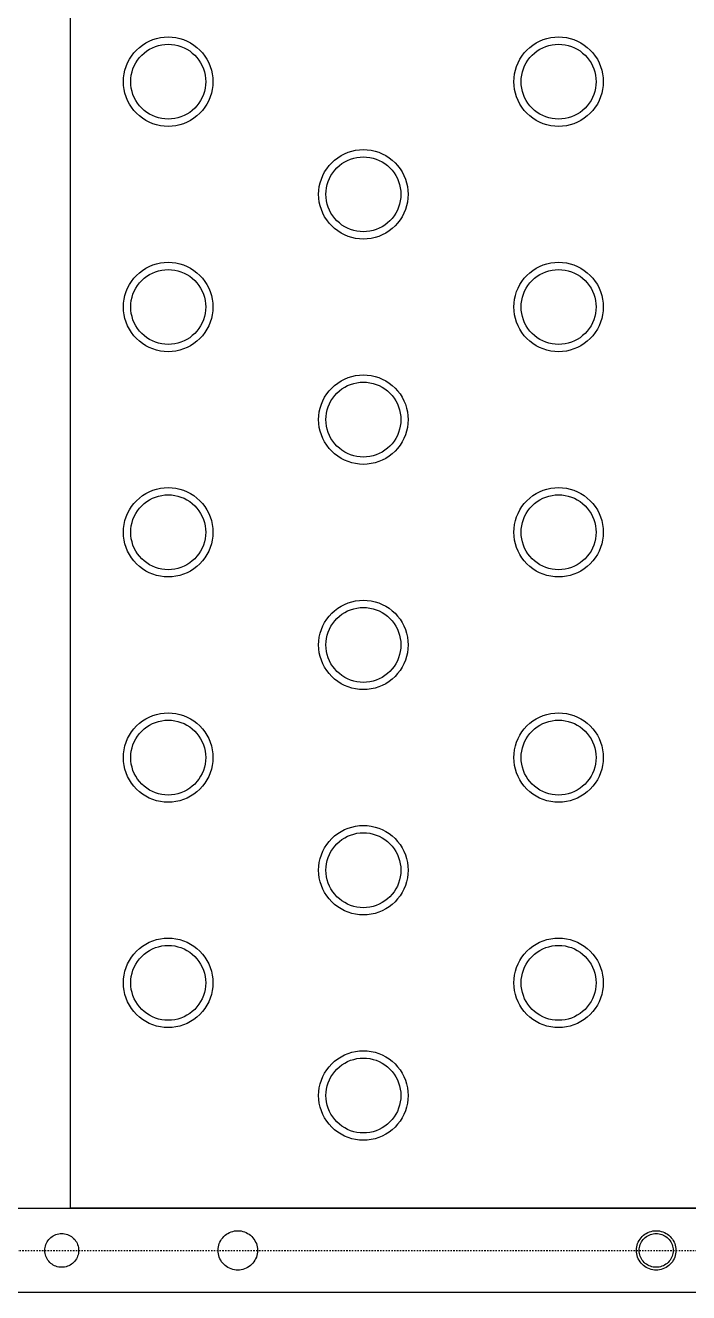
# Model space of a CAD drawing. Header units: millimetres. Extents: x 0 to 689, y -1000001 to 2212.
# Drawn here: x 239 to 356.8, y 320 to 545 of the extents above; entities that cross this region are included whole.
import ezdxf

# ---------------------------------------------------------------- set-up
doc = ezdxf.new("R2010")
doc.units = ezdxf.units.MM
doc.linetypes.add('DASHED', pattern=[0.5, 0.25, -0.25])
doc.layers.add('DRAWING', color=7, linetype='Continuous')

msp = doc.modelspace()

# ---------------------------------------------------------------- linework, layer by layer
at = {"layer": 'DRAWING', "linetype": 'CONTINUOUS', "true_color": 0x222222}
for p, q in [((247.08, 335), (247.08, 2135)), ((454.92, 335), (247.08, 335))]:
    msp.add_line(p, q, dxfattribs=at)
at = {"layer": 'DRAWING', "linetype": 'CONTINUOUS', "true_color": 0x111111}
for p, q in [((120, 335), (582, 335)), ((582, 320), (120, 320))]:
    msp.add_line(p, q, dxfattribs=at)
at = {"layer": 'DRAWING', "linetype": 'DASHED', "true_color": 0xb000ff}
msp.add_line((128, 327.5), (574, 327.5), dxfattribs=at)
at = {"layer": 'DRAWING', "linetype": 'CONTINUOUS', "true_color": 0xff1a1a}
for points in [[(272.34, 535), (272.31, 534.31), (272.22, 533.62), (272.07, 532.94), (271.86, 532.28), (271.6, 531.64), (271.28, 531.03), (270.9, 530.45), (270.48, 529.9), (270.01, 529.39), (269.5, 528.92), (268.95, 528.5), (268.37, 528.12), (267.76, 527.8), (267.12, 527.54), (266.46, 527.33), (265.78, 527.18), (265.09, 527.09), (264.4, 527.06), (263.71, 527.09), (263.02, 527.18), (262.34, 527.33), (261.68, 527.54), (261.04, 527.8), (260.43, 528.12), (259.85, 528.5), (259.3, 528.92), (258.79, 529.39), (258.32, 529.9), (257.9, 530.45), (257.52, 531.03), (257.2, 531.64), (256.94, 532.28), (256.73, 532.94), (256.58, 533.62), (256.49, 534.31), (256.46, 535), (256.49, 535.69), (256.58, 536.38), (256.73, 537.06), (256.94, 537.72), (257.2, 538.36), (257.52, 538.97), (257.9, 539.55), (258.32, 540.1), (258.79, 540.61), (259.3, 541.08), (259.85, 541.5), (260.43, 541.88), (261.04, 542.2), (261.68, 542.46), (262.34, 542.67), (263.02, 542.82), (263.71, 542.91), (264.4, 542.94), (265.09, 542.91), (265.78, 542.82), (266.46, 542.67), (267.12, 542.46), (267.76, 542.2), (268.37, 541.88), (268.95, 541.5), (269.5, 541.08), (270.01, 540.61), (270.48, 540.1), (270.9, 539.55), (271.28, 538.97), (271.6, 538.36), (271.86, 537.72), (272.07, 537.06), (272.22, 536.38), (272.31, 535.69), (272.34, 535)], [(341.62, 535), (341.59, 534.31), (341.5, 533.62), (341.35, 532.94), (341.14, 532.28), (340.88, 531.64), (340.56, 531.03), (340.18, 530.45), (339.76, 529.9), (339.29, 529.39), (338.78, 528.92), (338.23, 528.5), (337.65, 528.12), (337.04, 527.8), (336.4, 527.54), (335.74, 527.33), (335.06, 527.18), (334.37, 527.09), (333.68, 527.06), (332.99, 527.09), (332.3, 527.18), (331.62, 527.33), (330.96, 527.54), (330.32, 527.8), (329.71, 528.12), (329.13, 528.5), (328.58, 528.92), (328.07, 529.39), (327.6, 529.9), (327.18, 530.45), (326.8, 531.03), (326.48, 531.64), (326.22, 532.28), (326.01, 532.94), (325.86, 533.62), (325.77, 534.31), (325.74, 535), (325.77, 535.69), (325.86, 536.38), (326.01, 537.06), (326.22, 537.72), (326.48, 538.36), (326.8, 538.97), (327.18, 539.55), (327.6, 540.1), (328.07, 540.61), (328.58, 541.08), (329.13, 541.5), (329.71, 541.88), (330.32, 542.2), (330.96, 542.46), (331.62, 542.67), (332.3, 542.82), (332.99, 542.91), (333.68, 542.94), (334.37, 542.91), (335.06, 542.82), (335.74, 542.67), (336.4, 542.46), (337.04, 542.2), (337.65, 541.88), (338.23, 541.5), (338.78, 541.08), (339.29, 540.61), (339.76, 540.1), (340.18, 539.55), (340.56, 538.97), (340.88, 538.36), (341.14, 537.72), (341.35, 537.06), (341.5, 536.38), (341.59, 535.69), (341.62, 535)], [(306.98, 515), (306.95, 514.31), (306.86, 513.62), (306.71, 512.94), (306.5, 512.28), (306.24, 511.64), (305.92, 511.03), (305.54, 510.45), (305.12, 509.9), (304.65, 509.39), (304.14, 508.92), (303.59, 508.5), (303.01, 508.12), (302.4, 507.8), (301.76, 507.54), (301.1, 507.33), (300.42, 507.18), (299.73, 507.09), (299.04, 507.06), (298.35, 507.09), (297.66, 507.18), (296.98, 507.33), (296.32, 507.54), (295.68, 507.8), (295.07, 508.12), (294.49, 508.5), (293.94, 508.92), (293.43, 509.39), (292.96, 509.9), (292.54, 510.45), (292.16, 511.03), (291.84, 511.64), (291.58, 512.28), (291.37, 512.94), (291.22, 513.62), (291.13, 514.31), (291.1, 515), (291.13, 515.69), (291.22, 516.38), (291.37, 517.06), (291.58, 517.72), (291.84, 518.36), (292.16, 518.97), (292.54, 519.55), (292.96, 520.1), (293.43, 520.61), (293.94, 521.08), (294.49, 521.5), (295.07, 521.88), (295.68, 522.2), (296.32, 522.46), (296.98, 522.67), (297.66, 522.82), (298.35, 522.91), (299.04, 522.94), (299.73, 522.91), (300.42, 522.82), (301.1, 522.67), (301.76, 522.46), (302.4, 522.2), (303.01, 521.88), (303.59, 521.5), (304.14, 521.08), (304.65, 520.61), (305.12, 520.1), (305.54, 519.55), (305.92, 518.97), (306.24, 518.36), (306.5, 517.72), (306.71, 517.06), (306.86, 516.38), (306.95, 515.69), (306.98, 515)], [(272.34, 495), (272.31, 494.31), (272.22, 493.62), (272.07, 492.94), (271.86, 492.28), (271.6, 491.64), (271.28, 491.03), (270.9, 490.45), (270.48, 489.9), (270.01, 489.39), (269.5, 488.92), (268.95, 488.5), (268.37, 488.12), (267.76, 487.8), (267.12, 487.54), (266.46, 487.33), (265.78, 487.18), (265.09, 487.09), (264.4, 487.06), (263.71, 487.09), (263.02, 487.18), (262.34, 487.33), (261.68, 487.54), (261.04, 487.8), (260.43, 488.12), (259.85, 488.5), (259.3, 488.92), (258.79, 489.39), (258.32, 489.9), (257.9, 490.45), (257.52, 491.03), (257.2, 491.64), (256.94, 492.28), (256.73, 492.94), (256.58, 493.62), (256.49, 494.31), (256.46, 495), (256.49, 495.69), (256.58, 496.38), (256.73, 497.06), (256.94, 497.72), (257.2, 498.36), (257.52, 498.97), (257.9, 499.55), (258.32, 500.1), (258.79, 500.61), (259.3, 501.08), (259.85, 501.5), (260.43, 501.88), (261.04, 502.2), (261.68, 502.46), (262.34, 502.67), (263.02, 502.82), (263.71, 502.91), (264.4, 502.94), (265.09, 502.91), (265.78, 502.82), (266.46, 502.67), (267.12, 502.46), (267.76, 502.2), (268.37, 501.88), (268.95, 501.5), (269.5, 501.08), (270.01, 500.61), (270.48, 500.1), (270.9, 499.55), (271.28, 498.97), (271.6, 498.36), (271.86, 497.72), (272.07, 497.06), (272.22, 496.38), (272.31, 495.69), (272.34, 495)], [(341.62, 495), (341.59, 494.31), (341.5, 493.62), (341.35, 492.94), (341.14, 492.28), (340.88, 491.64), (340.56, 491.03), (340.18, 490.45), (339.76, 489.9), (339.29, 489.39), (338.78, 488.92), (338.23, 488.5), (337.65, 488.12), (337.04, 487.8), (336.4, 487.54), (335.74, 487.33), (335.06, 487.18), (334.37, 487.09), (333.68, 487.06), (332.99, 487.09), (332.3, 487.18), (331.62, 487.33), (330.96, 487.54), (330.32, 487.8), (329.71, 488.12), (329.13, 488.5), (328.58, 488.92), (328.07, 489.39), (327.6, 489.9), (327.18, 490.45), (326.8, 491.03), (326.48, 491.64), (326.22, 492.28), (326.01, 492.94), (325.86, 493.62), (325.77, 494.31), (325.74, 495), (325.77, 495.69), (325.86, 496.38), (326.01, 497.06), (326.22, 497.72), (326.48, 498.36), (326.8, 498.97), (327.18, 499.55), (327.6, 500.1), (328.07, 500.61), (328.58, 501.08), (329.13, 501.5), (329.71, 501.88), (330.32, 502.2), (330.96, 502.46), (331.62, 502.67), (332.3, 502.82), (332.99, 502.91), (333.68, 502.94), (334.37, 502.91), (335.06, 502.82), (335.74, 502.67), (336.4, 502.46), (337.04, 502.2), (337.65, 501.88), (338.23, 501.5), (338.78, 501.08), (339.29, 500.61), (339.76, 500.1), (340.18, 499.55), (340.56, 498.97), (340.88, 498.36), (341.14, 497.72), (341.35, 497.06), (341.5, 496.38), (341.59, 495.69), (341.62, 495)], [(306.98, 475), (306.95, 474.31), (306.86, 473.62), (306.71, 472.94), (306.5, 472.28), (306.24, 471.64), (305.92, 471.03), (305.54, 470.45), (305.12, 469.9), (304.65, 469.39), (304.14, 468.92), (303.59, 468.5), (303.01, 468.12), (302.4, 467.8), (301.76, 467.54), (301.1, 467.33), (300.42, 467.18), (299.73, 467.09), (299.04, 467.06), (298.35, 467.09), (297.66, 467.18), (296.98, 467.33), (296.32, 467.54), (295.68, 467.8), (295.07, 468.12), (294.49, 468.5), (293.94, 468.92), (293.43, 469.39), (292.96, 469.9), (292.54, 470.45), (292.16, 471.03), (291.84, 471.64), (291.58, 472.28), (291.37, 472.94), (291.22, 473.62), (291.13, 474.31), (291.1, 475), (291.13, 475.69), (291.22, 476.38), (291.37, 477.06), (291.58, 477.72), (291.84, 478.36), (292.16, 478.97), (292.54, 479.55), (292.96, 480.1), (293.43, 480.61), (293.94, 481.08), (294.49, 481.5), (295.07, 481.88), (295.68, 482.2), (296.32, 482.46), (296.98, 482.67), (297.66, 482.82), (298.35, 482.91), (299.04, 482.94), (299.73, 482.91), (300.42, 482.82), (301.1, 482.67), (301.76, 482.46), (302.4, 482.2), (303.01, 481.88), (303.59, 481.5), (304.14, 481.08), (304.65, 480.61), (305.12, 480.1), (305.54, 479.55), (305.92, 478.97), (306.24, 478.36), (306.5, 477.72), (306.71, 477.06), (306.86, 476.38), (306.95, 475.69), (306.98, 475)], [(272.34, 455), (272.31, 454.31), (272.22, 453.62), (272.07, 452.94), (271.86, 452.28), (271.6, 451.64), (271.28, 451.03), (270.9, 450.45), (270.48, 449.9), (270.01, 449.39), (269.5, 448.92), (268.95, 448.5), (268.37, 448.12), (267.76, 447.8), (267.12, 447.54), (266.46, 447.33), (265.78, 447.18), (265.09, 447.09), (264.4, 447.06), (263.71, 447.09), (263.02, 447.18), (262.34, 447.33), (261.68, 447.54), (261.04, 447.8), (260.43, 448.12), (259.85, 448.5), (259.3, 448.92), (258.79, 449.39), (258.32, 449.9), (257.9, 450.45), (257.52, 451.03), (257.2, 451.64), (256.94, 452.28), (256.73, 452.94), (256.58, 453.62), (256.49, 454.31), (256.46, 455), (256.49, 455.69), (256.58, 456.38), (256.73, 457.06), (256.94, 457.72), (257.2, 458.36), (257.52, 458.97), (257.9, 459.55), (258.32, 460.1), (258.79, 460.61), (259.3, 461.08), (259.85, 461.5), (260.43, 461.88), (261.04, 462.2), (261.68, 462.46), (262.34, 462.67), (263.02, 462.82), (263.71, 462.91), (264.4, 462.94), (265.09, 462.91), (265.78, 462.82), (266.46, 462.67), (267.12, 462.46), (267.76, 462.2), (268.37, 461.88), (268.95, 461.5), (269.5, 461.08), (270.01, 460.61), (270.48, 460.1), (270.9, 459.55), (271.28, 458.97), (271.6, 458.36), (271.86, 457.72), (272.07, 457.06), (272.22, 456.38), (272.31, 455.69), (272.34, 455)], [(341.62, 455), (341.59, 454.31), (341.5, 453.62), (341.35, 452.94), (341.14, 452.28), (340.88, 451.64), (340.56, 451.03), (340.18, 450.45), (339.76, 449.9), (339.29, 449.39), (338.78, 448.92), (338.23, 448.5), (337.65, 448.12), (337.04, 447.8), (336.4, 447.54), (335.74, 447.33), (335.06, 447.18), (334.37, 447.09), (333.68, 447.06), (332.99, 447.09), (332.3, 447.18), (331.62, 447.33), (330.96, 447.54), (330.32, 447.8), (329.71, 448.12), (329.13, 448.5), (328.58, 448.92), (328.07, 449.39), (327.6, 449.9), (327.18, 450.45), (326.8, 451.03), (326.48, 451.64), (326.22, 452.28), (326.01, 452.94), (325.86, 453.62), (325.77, 454.31), (325.74, 455), (325.77, 455.69), (325.86, 456.38), (326.01, 457.06), (326.22, 457.72), (326.48, 458.36), (326.8, 458.97), (327.18, 459.55), (327.6, 460.1), (328.07, 460.61), (328.58, 461.08), (329.13, 461.5), (329.71, 461.88), (330.32, 462.2), (330.96, 462.46), (331.62, 462.67), (332.3, 462.82), (332.99, 462.91), (333.68, 462.94), (334.37, 462.91), (335.06, 462.82), (335.74, 462.67), (336.4, 462.46), (337.04, 462.2), (337.65, 461.88), (338.23, 461.5), (338.78, 461.08), (339.29, 460.61), (339.76, 460.1), (340.18, 459.55), (340.56, 458.97), (340.88, 458.36), (341.14, 457.72), (341.35, 457.06), (341.5, 456.38), (341.59, 455.69), (341.62, 455)], [(306.98, 435), (306.95, 434.31), (306.86, 433.62), (306.71, 432.94), (306.5, 432.28), (306.24, 431.64), (305.92, 431.03), (305.54, 430.45), (305.12, 429.9), (304.65, 429.39), (304.14, 428.92), (303.59, 428.5), (303.01, 428.12), (302.4, 427.8), (301.76, 427.54), (301.1, 427.33), (300.42, 427.18), (299.73, 427.09), (299.04, 427.06), (298.35, 427.09), (297.66, 427.18), (296.98, 427.33), (296.32, 427.54), (295.68, 427.8), (295.07, 428.12), (294.49, 428.5), (293.94, 428.92), (293.43, 429.39), (292.96, 429.9), (292.54, 430.45), (292.16, 431.03), (291.84, 431.64), (291.58, 432.28), (291.37, 432.94), (291.22, 433.62), (291.13, 434.31), (291.1, 435), (291.13, 435.69), (291.22, 436.38), (291.37, 437.06), (291.58, 437.72), (291.84, 438.36), (292.16, 438.97), (292.54, 439.55), (292.96, 440.1), (293.43, 440.61), (293.94, 441.08), (294.49, 441.5), (295.07, 441.88), (295.68, 442.2), (296.32, 442.46), (296.98, 442.67), (297.66, 442.82), (298.35, 442.91), (299.04, 442.94), (299.73, 442.91), (300.42, 442.82), (301.1, 442.67), (301.76, 442.46), (302.4, 442.2), (303.01, 441.88), (303.59, 441.5), (304.14, 441.08), (304.65, 440.61), (305.12, 440.1), (305.54, 439.55), (305.92, 438.97), (306.24, 438.36), (306.5, 437.72), (306.71, 437.06), (306.86, 436.38), (306.95, 435.69), (306.98, 435)], [(272.34, 415), (272.31, 414.31), (272.22, 413.62), (272.07, 412.94), (271.86, 412.28), (271.6, 411.64), (271.28, 411.03), (270.9, 410.45), (270.48, 409.9), (270.01, 409.39), (269.5, 408.92), (268.95, 408.5), (268.37, 408.12), (267.76, 407.8), (267.12, 407.54), (266.46, 407.33), (265.78, 407.18), (265.09, 407.09), (264.4, 407.06), (263.71, 407.09), (263.02, 407.18), (262.34, 407.33), (261.68, 407.54), (261.04, 407.8), (260.43, 408.12), (259.85, 408.5), (259.3, 408.92), (258.79, 409.39), (258.32, 409.9), (257.9, 410.45), (257.52, 411.03), (257.2, 411.64), (256.94, 412.28), (256.73, 412.94), (256.58, 413.62), (256.49, 414.31), (256.46, 415), (256.49, 415.69), (256.58, 416.38), (256.73, 417.06), (256.94, 417.72), (257.2, 418.36), (257.52, 418.97), (257.9, 419.55), (258.32, 420.1), (258.79, 420.61), (259.3, 421.08), (259.85, 421.5), (260.43, 421.88), (261.04, 422.2), (261.68, 422.46), (262.34, 422.67), (263.02, 422.82), (263.71, 422.91), (264.4, 422.94), (265.09, 422.91), (265.78, 422.82), (266.46, 422.67), (267.12, 422.46), (267.76, 422.2), (268.37, 421.88), (268.95, 421.5), (269.5, 421.08), (270.01, 420.61), (270.48, 420.1), (270.9, 419.55), (271.28, 418.97), (271.6, 418.36), (271.86, 417.72), (272.07, 417.06), (272.22, 416.38), (272.31, 415.69), (272.34, 415)], [(341.62, 415), (341.59, 414.31), (341.5, 413.62), (341.35, 412.94), (341.14, 412.28), (340.88, 411.64), (340.56, 411.03), (340.18, 410.45), (339.76, 409.9), (339.29, 409.39), (338.78, 408.92), (338.23, 408.5), (337.65, 408.12), (337.04, 407.8), (336.4, 407.54), (335.74, 407.33), (335.06, 407.18), (334.37, 407.09), (333.68, 407.06), (332.99, 407.09), (332.3, 407.18), (331.62, 407.33), (330.96, 407.54), (330.32, 407.8), (329.71, 408.12), (329.13, 408.5), (328.58, 408.92), (328.07, 409.39), (327.6, 409.9), (327.18, 410.45), (326.8, 411.03), (326.48, 411.64), (326.22, 412.28), (326.01, 412.94), (325.86, 413.62), (325.77, 414.31), (325.74, 415), (325.77, 415.69), (325.86, 416.38), (326.01, 417.06), (326.22, 417.72), (326.48, 418.36), (326.8, 418.97), (327.18, 419.55), (327.6, 420.1), (328.07, 420.61), (328.58, 421.08), (329.13, 421.5), (329.71, 421.88), (330.32, 422.2), (330.96, 422.46), (331.62, 422.67), (332.3, 422.82), (332.99, 422.91), (333.68, 422.94), (334.37, 422.91), (335.06, 422.82), (335.74, 422.67), (336.4, 422.46), (337.04, 422.2), (337.65, 421.88), (338.23, 421.5), (338.78, 421.08), (339.29, 420.61), (339.76, 420.1), (340.18, 419.55), (340.56, 418.97), (340.88, 418.36), (341.14, 417.72), (341.35, 417.06), (341.5, 416.38), (341.59, 415.69), (341.62, 415)], [(306.98, 395), (306.95, 394.31), (306.86, 393.62), (306.71, 392.94), (306.5, 392.28), (306.24, 391.64), (305.92, 391.03), (305.54, 390.45), (305.12, 389.9), (304.65, 389.39), (304.14, 388.92), (303.59, 388.5), (303.01, 388.12), (302.4, 387.8), (301.76, 387.54), (301.1, 387.33), (300.42, 387.18), (299.73, 387.09), (299.04, 387.06), (298.35, 387.09), (297.66, 387.18), (296.98, 387.33), (296.32, 387.54), (295.68, 387.8), (295.07, 388.12), (294.49, 388.5), (293.94, 388.92), (293.43, 389.39), (292.96, 389.9), (292.54, 390.45), (292.16, 391.03), (291.84, 391.64), (291.58, 392.28), (291.37, 392.94), (291.22, 393.62), (291.13, 394.31), (291.1, 395), (291.13, 395.69), (291.22, 396.38), (291.37, 397.06), (291.58, 397.72), (291.84, 398.36), (292.16, 398.97), (292.54, 399.55), (292.96, 400.1), (293.43, 400.61), (293.94, 401.08), (294.49, 401.5), (295.07, 401.88), (295.68, 402.2), (296.32, 402.46), (296.98, 402.67), (297.66, 402.82), (298.35, 402.91), (299.04, 402.94), (299.73, 402.91), (300.42, 402.82), (301.1, 402.67), (301.76, 402.46), (302.4, 402.2), (303.01, 401.88), (303.59, 401.5), (304.14, 401.08), (304.65, 400.61), (305.12, 400.1), (305.54, 399.55), (305.92, 398.97), (306.24, 398.36), (306.5, 397.72), (306.71, 397.06), (306.86, 396.38), (306.95, 395.69), (306.98, 395)], [(272.34, 375), (272.31, 374.31), (272.22, 373.62), (272.07, 372.94), (271.86, 372.28), (271.6, 371.64), (271.28, 371.03), (270.9, 370.45), (270.48, 369.9), (270.01, 369.39), (269.5, 368.92), (268.95, 368.5), (268.37, 368.12), (267.76, 367.8), (267.12, 367.54), (266.46, 367.33), (265.78, 367.18), (265.09, 367.09), (264.4, 367.06), (263.71, 367.09), (263.02, 367.18), (262.34, 367.33), (261.68, 367.54), (261.04, 367.8), (260.43, 368.12), (259.85, 368.5), (259.3, 368.92), (258.79, 369.39), (258.32, 369.9), (257.9, 370.45), (257.52, 371.03), (257.2, 371.64), (256.94, 372.28), (256.73, 372.94), (256.58, 373.62), (256.49, 374.31), (256.46, 375), (256.49, 375.69), (256.58, 376.38), (256.73, 377.06), (256.94, 377.72), (257.2, 378.36), (257.52, 378.97), (257.9, 379.55), (258.32, 380.1), (258.79, 380.61), (259.3, 381.08), (259.85, 381.5), (260.43, 381.88), (261.04, 382.2), (261.68, 382.46), (262.34, 382.67), (263.02, 382.82), (263.71, 382.91), (264.4, 382.94), (265.09, 382.91), (265.78, 382.82), (266.46, 382.67), (267.12, 382.46), (267.76, 382.2), (268.37, 381.88), (268.95, 381.5), (269.5, 381.08), (270.01, 380.61), (270.48, 380.1), (270.9, 379.55), (271.28, 378.97), (271.6, 378.36), (271.86, 377.72), (272.07, 377.06), (272.22, 376.38), (272.31, 375.69), (272.34, 375)], [(341.62, 375), (341.59, 374.31), (341.5, 373.62), (341.35, 372.94), (341.14, 372.28), (340.88, 371.64), (340.56, 371.03), (340.18, 370.45), (339.76, 369.9), (339.29, 369.39), (338.78, 368.92), (338.23, 368.5), (337.65, 368.12), (337.04, 367.8), (336.4, 367.54), (335.74, 367.33), (335.06, 367.18), (334.37, 367.09), (333.68, 367.06), (332.99, 367.09), (332.3, 367.18), (331.62, 367.33), (330.96, 367.54), (330.32, 367.8), (329.71, 368.12), (329.13, 368.5), (328.58, 368.92), (328.07, 369.39), (327.6, 369.9), (327.18, 370.45), (326.8, 371.03), (326.48, 371.64), (326.22, 372.28), (326.01, 372.94), (325.86, 373.62), (325.77, 374.31), (325.74, 375), (325.77, 375.69), (325.86, 376.38), (326.01, 377.06), (326.22, 377.72), (326.48, 378.36), (326.8, 378.97), (327.18, 379.55), (327.6, 380.1), (328.07, 380.61), (328.58, 381.08), (329.13, 381.5), (329.71, 381.88), (330.32, 382.2), (330.96, 382.46), (331.62, 382.67), (332.3, 382.82), (332.99, 382.91), (333.68, 382.94), (334.37, 382.91), (335.06, 382.82), (335.74, 382.67), (336.4, 382.46), (337.04, 382.2), (337.65, 381.88), (338.23, 381.5), (338.78, 381.08), (339.29, 380.61), (339.76, 380.1), (340.18, 379.55), (340.56, 378.97), (340.88, 378.36), (341.14, 377.72), (341.35, 377.06), (341.5, 376.38), (341.59, 375.69), (341.62, 375)], [(306.98, 355), (306.95, 354.31), (306.86, 353.62), (306.71, 352.94), (306.5, 352.28), (306.24, 351.64), (305.92, 351.03), (305.54, 350.45), (305.12, 349.9), (304.65, 349.39), (304.14, 348.92), (303.59, 348.5), (303.01, 348.12), (302.4, 347.8), (301.76, 347.54), (301.1, 347.33), (300.42, 347.18), (299.73, 347.09), (299.04, 347.06), (298.35, 347.09), (297.66, 347.18), (296.98, 347.33), (296.32, 347.54), (295.68, 347.8), (295.07, 348.12), (294.49, 348.5), (293.94, 348.92), (293.43, 349.39), (292.96, 349.9), (292.54, 350.45), (292.16, 351.03), (291.84, 351.64), (291.58, 352.28), (291.37, 352.94), (291.22, 353.62), (291.13, 354.31), (291.1, 355), (291.13, 355.69), (291.22, 356.38), (291.37, 357.06), (291.58, 357.72), (291.84, 358.36), (292.16, 358.97), (292.54, 359.55), (292.96, 360.1), (293.43, 360.61), (293.94, 361.08), (294.49, 361.5), (295.07, 361.88), (295.68, 362.2), (296.32, 362.46), (296.98, 362.67), (297.66, 362.82), (298.35, 362.91), (299.04, 362.94), (299.73, 362.91), (300.42, 362.82), (301.1, 362.67), (301.76, 362.46), (302.4, 362.2), (303.01, 361.88), (303.59, 361.5), (304.14, 361.08), (304.65, 360.61), (305.12, 360.1), (305.54, 359.55), (305.92, 358.97), (306.24, 358.36), (306.5, 357.72), (306.71, 357.06), (306.86, 356.38), (306.95, 355.69), (306.98, 355)]]:
    msp.add_lwpolyline(points, close=True, dxfattribs=at)
at = {"layer": 'DRAWING', "linetype": 'CONTINUOUS', "true_color": 0x111111}
for points in [[(271.05, 535), (271.02, 534.42), (270.95, 533.85), (270.82, 533.28), (270.65, 532.73), (270.43, 532.19), (270.16, 531.67), (269.85, 531.19), (269.49, 530.73), (269.1, 530.3), (268.67, 529.91), (268.21, 529.55), (267.72, 529.24), (267.21, 528.97), (266.67, 528.75), (266.12, 528.58), (265.55, 528.45), (264.98, 528.38), (264.4, 528.35), (263.82, 528.38), (263.25, 528.45), (262.68, 528.58), (262.13, 528.75), (261.59, 528.97), (261.07, 529.24), (260.59, 529.55), (260.13, 529.91), (259.7, 530.3), (259.31, 530.73), (258.95, 531.19), (258.64, 531.67), (258.37, 532.19), (258.15, 532.73), (257.98, 533.28), (257.85, 533.85), (257.78, 534.42), (257.75, 535), (257.78, 535.58), (257.85, 536.15), (257.98, 536.72), (258.15, 537.27), (258.37, 537.81), (258.64, 538.33), (258.95, 538.81), (259.31, 539.27), (259.7, 539.7), (260.13, 540.09), (260.59, 540.45), (261.07, 540.76), (261.59, 541.03), (262.13, 541.25), (262.68, 541.42), (263.25, 541.55), (263.82, 541.62), (264.4, 541.65), (264.98, 541.62), (265.55, 541.55), (266.12, 541.42), (266.67, 541.25), (267.21, 541.03), (267.72, 540.76), (268.21, 540.45), (268.67, 540.09), (269.1, 539.7), (269.49, 539.27), (269.85, 538.81), (270.16, 538.33), (270.43, 537.81), (270.65, 537.27), (270.82, 536.72), (270.95, 536.15), (271.02, 535.58), (271.05, 535)], [(340.33, 535), (340.3, 534.42), (340.23, 533.85), (340.1, 533.28), (339.93, 532.73), (339.71, 532.19), (339.44, 531.67), (339.13, 531.19), (338.77, 530.73), (338.38, 530.3), (337.95, 529.91), (337.49, 529.55), (337, 529.24), (336.49, 528.97), (335.95, 528.75), (335.4, 528.58), (334.83, 528.45), (334.26, 528.38), (333.68, 528.35), (333.1, 528.38), (332.53, 528.45), (331.96, 528.58), (331.41, 528.75), (330.87, 528.97), (330.36, 529.24), (329.87, 529.55), (329.41, 529.91), (328.98, 530.3), (328.59, 530.73), (328.23, 531.19), (327.92, 531.67), (327.65, 532.19), (327.43, 532.73), (327.26, 533.28), (327.13, 533.85), (327.06, 534.42), (327.03, 535), (327.06, 535.58), (327.13, 536.15), (327.26, 536.72), (327.43, 537.27), (327.65, 537.81), (327.92, 538.33), (328.23, 538.81), (328.59, 539.27), (328.98, 539.7), (329.41, 540.09), (329.87, 540.45), (330.36, 540.76), (330.87, 541.03), (331.41, 541.25), (331.96, 541.42), (332.53, 541.55), (333.1, 541.62), (333.68, 541.65), (334.26, 541.62), (334.83, 541.55), (335.4, 541.42), (335.95, 541.25), (336.49, 541.03), (337, 540.76), (337.49, 540.45), (337.95, 540.09), (338.38, 539.7), (338.77, 539.27), (339.13, 538.81), (339.44, 538.33), (339.71, 537.81), (339.93, 537.27), (340.1, 536.72), (340.23, 536.15), (340.3, 535.58), (340.33, 535)], [(305.69, 515), (305.66, 514.42), (305.59, 513.85), (305.46, 513.28), (305.29, 512.73), (305.07, 512.19), (304.8, 511.67), (304.49, 511.19), (304.13, 510.73), (303.74, 510.3), (303.31, 509.91), (302.85, 509.55), (302.37, 509.24), (301.85, 508.97), (301.31, 508.75), (300.76, 508.58), (300.19, 508.45), (299.62, 508.38), (299.04, 508.35), (298.46, 508.38), (297.89, 508.45), (297.32, 508.58), (296.77, 508.75), (296.23, 508.97), (295.72, 509.24), (295.23, 509.55), (294.77, 509.91), (294.34, 510.3), (293.95, 510.73), (293.59, 511.19), (293.28, 511.67), (293.01, 512.19), (292.79, 512.73), (292.62, 513.28), (292.49, 513.85), (292.42, 514.42), (292.39, 515), (292.42, 515.58), (292.49, 516.15), (292.62, 516.72), (292.79, 517.27), (293.01, 517.81), (293.28, 518.33), (293.59, 518.81), (293.95, 519.27), (294.34, 519.7), (294.77, 520.09), (295.23, 520.45), (295.72, 520.76), (296.23, 521.03), (296.77, 521.25), (297.32, 521.42), (297.89, 521.55), (298.46, 521.62), (299.04, 521.65), (299.62, 521.62), (300.19, 521.55), (300.76, 521.42), (301.31, 521.25), (301.85, 521.03), (302.37, 520.76), (302.85, 520.45), (303.31, 520.09), (303.74, 519.7), (304.13, 519.27), (304.49, 518.81), (304.8, 518.33), (305.07, 517.81), (305.29, 517.27), (305.46, 516.72), (305.59, 516.15), (305.66, 515.58), (305.69, 515)], [(271.05, 495), (271.02, 494.42), (270.95, 493.85), (270.82, 493.28), (270.65, 492.73), (270.43, 492.19), (270.16, 491.67), (269.85, 491.19), (269.49, 490.73), (269.1, 490.3), (268.67, 489.91), (268.21, 489.55), (267.72, 489.24), (267.21, 488.97), (266.67, 488.75), (266.12, 488.58), (265.55, 488.45), (264.98, 488.38), (264.4, 488.35), (263.82, 488.38), (263.25, 488.45), (262.68, 488.58), (262.13, 488.75), (261.59, 488.97), (261.07, 489.24), (260.59, 489.55), (260.13, 489.91), (259.7, 490.3), (259.31, 490.73), (258.95, 491.19), (258.64, 491.67), (258.37, 492.19), (258.15, 492.73), (257.98, 493.28), (257.85, 493.85), (257.78, 494.42), (257.75, 495), (257.78, 495.58), (257.85, 496.15), (257.98, 496.72), (258.15, 497.27), (258.37, 497.81), (258.64, 498.33), (258.95, 498.81), (259.31, 499.27), (259.7, 499.7), (260.13, 500.09), (260.59, 500.45), (261.07, 500.76), (261.59, 501.03), (262.13, 501.25), (262.68, 501.42), (263.25, 501.55), (263.82, 501.62), (264.4, 501.65), (264.98, 501.62), (265.55, 501.55), (266.12, 501.42), (266.67, 501.25), (267.21, 501.03), (267.72, 500.76), (268.21, 500.45), (268.67, 500.09), (269.1, 499.7), (269.49, 499.27), (269.85, 498.81), (270.16, 498.33), (270.43, 497.81), (270.65, 497.27), (270.82, 496.72), (270.95, 496.15), (271.02, 495.58), (271.05, 495)], [(340.33, 495), (340.3, 494.42), (340.23, 493.85), (340.1, 493.28), (339.93, 492.73), (339.71, 492.19), (339.44, 491.67), (339.13, 491.19), (338.77, 490.73), (338.38, 490.3), (337.95, 489.91), (337.49, 489.55), (337, 489.24), (336.49, 488.97), (335.95, 488.75), (335.4, 488.58), (334.83, 488.45), (334.26, 488.38), (333.68, 488.35), (333.1, 488.38), (332.53, 488.45), (331.96, 488.58), (331.41, 488.75), (330.87, 488.97), (330.36, 489.24), (329.87, 489.55), (329.41, 489.91), (328.98, 490.3), (328.59, 490.73), (328.23, 491.19), (327.92, 491.67), (327.65, 492.19), (327.43, 492.73), (327.26, 493.28), (327.13, 493.85), (327.06, 494.42), (327.03, 495), (327.06, 495.58), (327.13, 496.15), (327.26, 496.72), (327.43, 497.27), (327.65, 497.81), (327.92, 498.33), (328.23, 498.81), (328.59, 499.27), (328.98, 499.7), (329.41, 500.09), (329.87, 500.45), (330.36, 500.76), (330.87, 501.03), (331.41, 501.25), (331.96, 501.42), (332.53, 501.55), (333.1, 501.62), (333.68, 501.65), (334.26, 501.62), (334.83, 501.55), (335.4, 501.42), (335.95, 501.25), (336.49, 501.03), (337, 500.76), (337.49, 500.45), (337.95, 500.09), (338.38, 499.7), (338.77, 499.27), (339.13, 498.81), (339.44, 498.33), (339.71, 497.81), (339.93, 497.27), (340.1, 496.72), (340.23, 496.15), (340.3, 495.58), (340.33, 495)], [(305.69, 475), (305.66, 474.42), (305.59, 473.85), (305.46, 473.28), (305.29, 472.73), (305.07, 472.19), (304.8, 471.67), (304.49, 471.19), (304.13, 470.73), (303.74, 470.3), (303.31, 469.91), (302.85, 469.55), (302.37, 469.24), (301.85, 468.97), (301.31, 468.75), (300.76, 468.58), (300.19, 468.45), (299.62, 468.38), (299.04, 468.35), (298.46, 468.38), (297.89, 468.45), (297.32, 468.58), (296.77, 468.75), (296.23, 468.97), (295.72, 469.24), (295.23, 469.55), (294.77, 469.91), (294.34, 470.3), (293.95, 470.73), (293.59, 471.19), (293.28, 471.67), (293.01, 472.19), (292.79, 472.73), (292.62, 473.28), (292.49, 473.85), (292.42, 474.42), (292.39, 475), (292.42, 475.58), (292.49, 476.15), (292.62, 476.72), (292.79, 477.27), (293.01, 477.81), (293.28, 478.33), (293.59, 478.81), (293.95, 479.27), (294.34, 479.7), (294.77, 480.09), (295.23, 480.45), (295.72, 480.76), (296.23, 481.03), (296.77, 481.25), (297.32, 481.42), (297.89, 481.55), (298.46, 481.62), (299.04, 481.65), (299.62, 481.62), (300.19, 481.55), (300.76, 481.42), (301.31, 481.25), (301.85, 481.03), (302.37, 480.76), (302.85, 480.45), (303.31, 480.09), (303.74, 479.7), (304.13, 479.27), (304.49, 478.81), (304.8, 478.33), (305.07, 477.81), (305.29, 477.27), (305.46, 476.72), (305.59, 476.15), (305.66, 475.58), (305.69, 475)], [(271.05, 455), (271.02, 454.42), (270.95, 453.85), (270.82, 453.28), (270.65, 452.73), (270.43, 452.19), (270.16, 451.67), (269.85, 451.19), (269.49, 450.73), (269.1, 450.3), (268.67, 449.91), (268.21, 449.55), (267.72, 449.24), (267.21, 448.97), (266.67, 448.75), (266.12, 448.58), (265.55, 448.45), (264.98, 448.38), (264.4, 448.35), (263.82, 448.38), (263.25, 448.45), (262.68, 448.58), (262.13, 448.75), (261.59, 448.97), (261.07, 449.24), (260.59, 449.55), (260.13, 449.91), (259.7, 450.3), (259.31, 450.73), (258.95, 451.19), (258.64, 451.67), (258.37, 452.19), (258.15, 452.73), (257.98, 453.28), (257.85, 453.85), (257.78, 454.42), (257.75, 455), (257.78, 455.58), (257.85, 456.15), (257.98, 456.72), (258.15, 457.27), (258.37, 457.81), (258.64, 458.33), (258.95, 458.81), (259.31, 459.27), (259.7, 459.7), (260.13, 460.09), (260.59, 460.45), (261.07, 460.76), (261.59, 461.03), (262.13, 461.25), (262.68, 461.42), (263.25, 461.55), (263.82, 461.62), (264.4, 461.65), (264.98, 461.62), (265.55, 461.55), (266.12, 461.42), (266.67, 461.25), (267.21, 461.03), (267.72, 460.76), (268.21, 460.45), (268.67, 460.09), (269.1, 459.7), (269.49, 459.27), (269.85, 458.81), (270.16, 458.33), (270.43, 457.81), (270.65, 457.27), (270.82, 456.72), (270.95, 456.15), (271.02, 455.58), (271.05, 455)], [(340.33, 455), (340.3, 454.42), (340.23, 453.85), (340.1, 453.28), (339.93, 452.73), (339.71, 452.19), (339.44, 451.67), (339.13, 451.19), (338.77, 450.73), (338.38, 450.3), (337.95, 449.91), (337.49, 449.55), (337, 449.24), (336.49, 448.97), (335.95, 448.75), (335.4, 448.58), (334.83, 448.45), (334.26, 448.38), (333.68, 448.35), (333.1, 448.38), (332.53, 448.45), (331.96, 448.58), (331.41, 448.75), (330.87, 448.97), (330.36, 449.24), (329.87, 449.55), (329.41, 449.91), (328.98, 450.3), (328.59, 450.73), (328.23, 451.19), (327.92, 451.67), (327.65, 452.19), (327.43, 452.73), (327.26, 453.28), (327.13, 453.85), (327.06, 454.42), (327.03, 455), (327.06, 455.58), (327.13, 456.15), (327.26, 456.72), (327.43, 457.27), (327.65, 457.81), (327.92, 458.33), (328.23, 458.81), (328.59, 459.27), (328.98, 459.7), (329.41, 460.09), (329.87, 460.45), (330.36, 460.76), (330.87, 461.03), (331.41, 461.25), (331.96, 461.42), (332.53, 461.55), (333.1, 461.62), (333.68, 461.65), (334.26, 461.62), (334.83, 461.55), (335.4, 461.42), (335.95, 461.25), (336.49, 461.03), (337, 460.76), (337.49, 460.45), (337.95, 460.09), (338.38, 459.7), (338.77, 459.27), (339.13, 458.81), (339.44, 458.33), (339.71, 457.81), (339.93, 457.27), (340.1, 456.72), (340.23, 456.15), (340.3, 455.58), (340.33, 455)], [(305.69, 435), (305.66, 434.42), (305.59, 433.85), (305.46, 433.28), (305.29, 432.73), (305.07, 432.19), (304.8, 431.67), (304.49, 431.19), (304.13, 430.73), (303.74, 430.3), (303.31, 429.91), (302.85, 429.55), (302.37, 429.24), (301.85, 428.97), (301.31, 428.75), (300.76, 428.58), (300.19, 428.45), (299.62, 428.38), (299.04, 428.35), (298.46, 428.38), (297.89, 428.45), (297.32, 428.58), (296.77, 428.75), (296.23, 428.97), (295.72, 429.24), (295.23, 429.55), (294.77, 429.91), (294.34, 430.3), (293.95, 430.73), (293.59, 431.19), (293.28, 431.67), (293.01, 432.19), (292.79, 432.73), (292.62, 433.28), (292.49, 433.85), (292.42, 434.42), (292.39, 435), (292.42, 435.58), (292.49, 436.15), (292.62, 436.72), (292.79, 437.27), (293.01, 437.81), (293.28, 438.33), (293.59, 438.81), (293.95, 439.27), (294.34, 439.7), (294.77, 440.09), (295.23, 440.45), (295.72, 440.76), (296.23, 441.03), (296.77, 441.25), (297.32, 441.42), (297.89, 441.55), (298.46, 441.62), (299.04, 441.65), (299.62, 441.62), (300.19, 441.55), (300.76, 441.42), (301.31, 441.25), (301.85, 441.03), (302.37, 440.76), (302.85, 440.45), (303.31, 440.09), (303.74, 439.7), (304.13, 439.27), (304.49, 438.81), (304.8, 438.33), (305.07, 437.81), (305.29, 437.27), (305.46, 436.72), (305.59, 436.15), (305.66, 435.58), (305.69, 435)], [(271.05, 415), (271.02, 414.42), (270.95, 413.85), (270.82, 413.28), (270.65, 412.73), (270.43, 412.19), (270.16, 411.67), (269.85, 411.19), (269.49, 410.73), (269.1, 410.3), (268.67, 409.91), (268.21, 409.55), (267.72, 409.24), (267.21, 408.97), (266.67, 408.75), (266.12, 408.58), (265.55, 408.45), (264.98, 408.38), (264.4, 408.35), (263.82, 408.38), (263.25, 408.45), (262.68, 408.58), (262.13, 408.75), (261.59, 408.97), (261.07, 409.24), (260.59, 409.55), (260.13, 409.91), (259.7, 410.3), (259.31, 410.73), (258.95, 411.19), (258.64, 411.67), (258.37, 412.19), (258.15, 412.73), (257.98, 413.28), (257.85, 413.85), (257.78, 414.42), (257.75, 415), (257.78, 415.58), (257.85, 416.15), (257.98, 416.72), (258.15, 417.27), (258.37, 417.81), (258.64, 418.33), (258.95, 418.81), (259.31, 419.27), (259.7, 419.7), (260.13, 420.09), (260.59, 420.45), (261.07, 420.76), (261.59, 421.03), (262.13, 421.25), (262.68, 421.42), (263.25, 421.55), (263.82, 421.62), (264.4, 421.65), (264.98, 421.62), (265.55, 421.55), (266.12, 421.42), (266.67, 421.25), (267.21, 421.03), (267.72, 420.76), (268.21, 420.45), (268.67, 420.09), (269.1, 419.7), (269.49, 419.27), (269.85, 418.81), (270.16, 418.33), (270.43, 417.81), (270.65, 417.27), (270.82, 416.72), (270.95, 416.15), (271.02, 415.58), (271.05, 415)], [(340.33, 415), (340.3, 414.42), (340.23, 413.85), (340.1, 413.28), (339.93, 412.73), (339.71, 412.19), (339.44, 411.67), (339.13, 411.19), (338.77, 410.73), (338.38, 410.3), (337.95, 409.91), (337.49, 409.55), (337, 409.24), (336.49, 408.97), (335.95, 408.75), (335.4, 408.58), (334.83, 408.45), (334.26, 408.38), (333.68, 408.35), (333.1, 408.38), (332.53, 408.45), (331.96, 408.58), (331.41, 408.75), (330.87, 408.97), (330.36, 409.24), (329.87, 409.55), (329.41, 409.91), (328.98, 410.3), (328.59, 410.73), (328.23, 411.19), (327.92, 411.67), (327.65, 412.19), (327.43, 412.73), (327.26, 413.28), (327.13, 413.85), (327.06, 414.42), (327.03, 415), (327.06, 415.58), (327.13, 416.15), (327.26, 416.72), (327.43, 417.27), (327.65, 417.81), (327.92, 418.33), (328.23, 418.81), (328.59, 419.27), (328.98, 419.7), (329.41, 420.09), (329.87, 420.45), (330.36, 420.76), (330.87, 421.03), (331.41, 421.25), (331.96, 421.42), (332.53, 421.55), (333.1, 421.62), (333.68, 421.65), (334.26, 421.62), (334.83, 421.55), (335.4, 421.42), (335.95, 421.25), (336.49, 421.03), (337, 420.76), (337.49, 420.45), (337.95, 420.09), (338.38, 419.7), (338.77, 419.27), (339.13, 418.81), (339.44, 418.33), (339.71, 417.81), (339.93, 417.27), (340.1, 416.72), (340.23, 416.15), (340.3, 415.58), (340.33, 415)], [(305.69, 395), (305.66, 394.42), (305.59, 393.85), (305.46, 393.28), (305.29, 392.73), (305.07, 392.19), (304.8, 391.67), (304.49, 391.19), (304.13, 390.73), (303.74, 390.3), (303.31, 389.91), (302.85, 389.55), (302.37, 389.24), (301.85, 388.97), (301.31, 388.75), (300.76, 388.58), (300.19, 388.45), (299.62, 388.38), (299.04, 388.35), (298.46, 388.38), (297.89, 388.45), (297.32, 388.58), (296.77, 388.75), (296.23, 388.97), (295.72, 389.24), (295.23, 389.55), (294.77, 389.91), (294.34, 390.3), (293.95, 390.73), (293.59, 391.19), (293.28, 391.67), (293.01, 392.19), (292.79, 392.73), (292.62, 393.28), (292.49, 393.85), (292.42, 394.42), (292.39, 395), (292.42, 395.58), (292.49, 396.15), (292.62, 396.72), (292.79, 397.27), (293.01, 397.81), (293.28, 398.33), (293.59, 398.81), (293.95, 399.27), (294.34, 399.7), (294.77, 400.09), (295.23, 400.45), (295.72, 400.76), (296.23, 401.03), (296.77, 401.25), (297.32, 401.42), (297.89, 401.55), (298.46, 401.62), (299.04, 401.65), (299.62, 401.62), (300.19, 401.55), (300.76, 401.42), (301.31, 401.25), (301.85, 401.03), (302.37, 400.76), (302.85, 400.45), (303.31, 400.09), (303.74, 399.7), (304.13, 399.27), (304.49, 398.81), (304.8, 398.33), (305.07, 397.81), (305.29, 397.27), (305.46, 396.72), (305.59, 396.15), (305.66, 395.58), (305.69, 395)], [(271.05, 375), (271.02, 374.42), (270.95, 373.85), (270.82, 373.28), (270.65, 372.73), (270.43, 372.19), (270.16, 371.67), (269.85, 371.19), (269.49, 370.73), (269.1, 370.3), (268.67, 369.91), (268.21, 369.55), (267.72, 369.24), (267.21, 368.97), (266.67, 368.75), (266.12, 368.58), (265.55, 368.45), (264.98, 368.38), (264.4, 368.35), (263.82, 368.38), (263.25, 368.45), (262.68, 368.58), (262.13, 368.75), (261.59, 368.97), (261.07, 369.24), (260.59, 369.55), (260.13, 369.91), (259.7, 370.3), (259.31, 370.73), (258.95, 371.19), (258.64, 371.67), (258.37, 372.19), (258.15, 372.73), (257.98, 373.28), (257.85, 373.85), (257.78, 374.42), (257.75, 375), (257.78, 375.58), (257.85, 376.15), (257.98, 376.72), (258.15, 377.27), (258.37, 377.81), (258.64, 378.33), (258.95, 378.81), (259.31, 379.27), (259.7, 379.7), (260.13, 380.09), (260.59, 380.45), (261.07, 380.76), (261.59, 381.03), (262.13, 381.25), (262.68, 381.42), (263.25, 381.55), (263.82, 381.62), (264.4, 381.65), (264.98, 381.62), (265.55, 381.55), (266.12, 381.42), (266.67, 381.25), (267.21, 381.03), (267.72, 380.76), (268.21, 380.45), (268.67, 380.09), (269.1, 379.7), (269.49, 379.27), (269.85, 378.81), (270.16, 378.33), (270.43, 377.81), (270.65, 377.27), (270.82, 376.72), (270.95, 376.15), (271.02, 375.58), (271.05, 375)], [(340.33, 375), (340.3, 374.42), (340.23, 373.85), (340.1, 373.28), (339.93, 372.73), (339.71, 372.19), (339.44, 371.67), (339.13, 371.19), (338.77, 370.73), (338.38, 370.3), (337.95, 369.91), (337.49, 369.55), (337, 369.24), (336.49, 368.97), (335.95, 368.75), (335.4, 368.58), (334.83, 368.45), (334.26, 368.38), (333.68, 368.35), (333.1, 368.38), (332.53, 368.45), (331.96, 368.58), (331.41, 368.75), (330.87, 368.97), (330.36, 369.24), (329.87, 369.55), (329.41, 369.91), (328.98, 370.3), (328.59, 370.73), (328.23, 371.19), (327.92, 371.67), (327.65, 372.19), (327.43, 372.73), (327.26, 373.28), (327.13, 373.85), (327.06, 374.42), (327.03, 375), (327.06, 375.58), (327.13, 376.15), (327.26, 376.72), (327.43, 377.27), (327.65, 377.81), (327.92, 378.33), (328.23, 378.81), (328.59, 379.27), (328.98, 379.7), (329.41, 380.09), (329.87, 380.45), (330.36, 380.76), (330.87, 381.03), (331.41, 381.25), (331.96, 381.42), (332.53, 381.55), (333.1, 381.62), (333.68, 381.65), (334.26, 381.62), (334.83, 381.55), (335.4, 381.42), (335.95, 381.25), (336.49, 381.03), (337, 380.76), (337.49, 380.45), (337.95, 380.09), (338.38, 379.7), (338.77, 379.27), (339.13, 378.81), (339.44, 378.33), (339.71, 377.81), (339.93, 377.27), (340.1, 376.72), (340.23, 376.15), (340.3, 375.58), (340.33, 375)], [(305.69, 355), (305.66, 354.42), (305.59, 353.85), (305.46, 353.28), (305.29, 352.73), (305.07, 352.19), (304.8, 351.67), (304.49, 351.19), (304.13, 350.73), (303.74, 350.3), (303.31, 349.91), (302.85, 349.55), (302.37, 349.24), (301.85, 348.97), (301.31, 348.75), (300.76, 348.58), (300.19, 348.45), (299.62, 348.38), (299.04, 348.35), (298.46, 348.38), (297.89, 348.45), (297.32, 348.58), (296.77, 348.75), (296.23, 348.97), (295.72, 349.24), (295.23, 349.55), (294.77, 349.91), (294.34, 350.3), (293.95, 350.73), (293.59, 351.19), (293.28, 351.67), (293.01, 352.19), (292.79, 352.73), (292.62, 353.28), (292.49, 353.85), (292.42, 354.42), (292.39, 355), (292.42, 355.58), (292.49, 356.15), (292.62, 356.72), (292.79, 357.27), (293.01, 357.81), (293.28, 358.33), (293.59, 358.81), (293.95, 359.27), (294.34, 359.7), (294.77, 360.09), (295.23, 360.45), (295.72, 360.76), (296.23, 361.03), (296.77, 361.25), (297.32, 361.42), (297.89, 361.55), (298.46, 361.62), (299.04, 361.65), (299.62, 361.62), (300.19, 361.55), (300.76, 361.42), (301.31, 361.25), (301.85, 361.03), (302.37, 360.76), (302.85, 360.45), (303.31, 360.09), (303.74, 359.7), (304.13, 359.27), (304.49, 358.81), (304.8, 358.33), (305.07, 357.81), (305.29, 357.27), (305.46, 356.72), (305.59, 356.15), (305.66, 355.58), (305.69, 355)], [(280.25, 327.5), (280.24, 327.19), (280.2, 326.89), (280.13, 326.59), (280.04, 326.3), (279.92, 326.02), (279.78, 325.75), (279.62, 325.49), (279.43, 325.25), (279.22, 325.03), (279, 324.82), (278.76, 324.63), (278.5, 324.47), (278.23, 324.33), (277.95, 324.21), (277.66, 324.12), (277.36, 324.05), (277.06, 324.01), (276.75, 324), (276.44, 324.01), (276.14, 324.05), (275.84, 324.12), (275.55, 324.21), (275.27, 324.33), (275, 324.47), (274.74, 324.63), (274.5, 324.82), (274.28, 325.03), (274.07, 325.25), (273.88, 325.49), (273.72, 325.75), (273.58, 326.02), (273.46, 326.3), (273.37, 326.59), (273.3, 326.89), (273.26, 327.19), (273.25, 327.5), (273.26, 327.81), (273.3, 328.11), (273.37, 328.41), (273.46, 328.7), (273.58, 328.98), (273.72, 329.25), (273.88, 329.51), (274.07, 329.75), (274.28, 329.97), (274.5, 330.18), (274.74, 330.37), (275, 330.53), (275.27, 330.67), (275.55, 330.79), (275.84, 330.88), (276.14, 330.95), (276.44, 330.99), (276.75, 331), (277.06, 330.99), (277.36, 330.95), (277.66, 330.88), (277.95, 330.79), (278.23, 330.67), (278.5, 330.53), (278.76, 330.37), (279, 330.18), (279.22, 329.97), (279.43, 329.75), (279.62, 329.51), (279.78, 329.25), (279.92, 328.98), (280.04, 328.7), (280.13, 328.41), (280.2, 328.11), (280.24, 327.81), (280.25, 327.5)], [(354.5, 327.5), (354.49, 327.19), (354.45, 326.89), (354.38, 326.59), (354.29, 326.3), (354.17, 326.02), (354.03, 325.75), (353.87, 325.49), (353.68, 325.25), (353.47, 325.03), (353.25, 324.82), (353.01, 324.63), (352.75, 324.47), (352.48, 324.33), (352.2, 324.21), (351.91, 324.12), (351.61, 324.05), (351.31, 324.01), (351, 324), (350.69, 324.01), (350.39, 324.05), (350.09, 324.12), (349.8, 324.21), (349.52, 324.33), (349.25, 324.47), (348.99, 324.63), (348.75, 324.82), (348.53, 325.03), (348.32, 325.25), (348.13, 325.49), (347.97, 325.75), (347.83, 326.02), (347.71, 326.3), (347.62, 326.59), (347.55, 326.89), (347.51, 327.19), (347.5, 327.5), (347.51, 327.81), (347.55, 328.11), (347.62, 328.41), (347.71, 328.7), (347.83, 328.98), (347.97, 329.25), (348.13, 329.51), (348.32, 329.75), (348.53, 329.97), (348.75, 330.18), (348.99, 330.37), (349.25, 330.53), (349.52, 330.67), (349.8, 330.79), (350.09, 330.88), (350.39, 330.95), (350.69, 330.99), (351, 331), (351.31, 330.99), (351.61, 330.95), (351.91, 330.88), (352.2, 330.79), (352.48, 330.67), (352.75, 330.53), (353.01, 330.37), (353.25, 330.18), (353.47, 329.97), (353.68, 329.75), (353.87, 329.51), (354.03, 329.25), (354.17, 328.98), (354.29, 328.7), (354.38, 328.41), (354.45, 328.11), (354.49, 327.81), (354.5, 327.5)], [(248.5, 327.5), (248.49, 327.24), (248.45, 326.98), (248.4, 326.72), (248.32, 326.47), (248.22, 326.23), (248.1, 326), (247.96, 325.78), (247.8, 325.57), (247.62, 325.38), (247.43, 325.2), (247.22, 325.04), (247, 324.9), (246.77, 324.78), (246.53, 324.68), (246.28, 324.6), (246.02, 324.55), (245.76, 324.51), (245.5, 324.5), (245.24, 324.51), (244.98, 324.55), (244.72, 324.6), (244.47, 324.68), (244.23, 324.78), (244, 324.9), (243.78, 325.04), (243.57, 325.2), (243.38, 325.38), (243.2, 325.57), (243.04, 325.78), (242.9, 326), (242.78, 326.23), (242.68, 326.47), (242.6, 326.72), (242.55, 326.98), (242.51, 327.24), (242.5, 327.5), (242.51, 327.76), (242.55, 328.02), (242.6, 328.28), (242.68, 328.53), (242.78, 328.77), (242.9, 329), (243.04, 329.22), (243.2, 329.43), (243.38, 329.62), (243.57, 329.8), (243.78, 329.96), (244, 330.1), (244.23, 330.22), (244.47, 330.32), (244.72, 330.4), (244.98, 330.45), (245.24, 330.49), (245.5, 330.5), (245.76, 330.49), (246.02, 330.45), (246.28, 330.4), (246.53, 330.32), (246.77, 330.22), (247, 330.1), (247.22, 329.96), (247.43, 329.8), (247.62, 329.62), (247.8, 329.43), (247.96, 329.22), (248.1, 329), (248.22, 328.77), (248.32, 328.53), (248.4, 328.28), (248.45, 328.02), (248.49, 327.76), (248.5, 327.5)], [(354, 327.5), (353.99, 327.24), (353.95, 326.98), (353.9, 326.72), (353.82, 326.47), (353.72, 326.23), (353.6, 326), (353.46, 325.78), (353.3, 325.57), (353.12, 325.38), (352.93, 325.2), (352.72, 325.04), (352.5, 324.9), (352.27, 324.78), (352.03, 324.68), (351.78, 324.6), (351.52, 324.55), (351.26, 324.51), (351, 324.5), (350.74, 324.51), (350.48, 324.55), (350.22, 324.6), (349.97, 324.68), (349.73, 324.78), (349.5, 324.9), (349.28, 325.04), (349.07, 325.2), (348.88, 325.38), (348.7, 325.57), (348.54, 325.78), (348.4, 326), (348.28, 326.23), (348.18, 326.47), (348.1, 326.72), (348.05, 326.98), (348.01, 327.24), (348, 327.5), (348.01, 327.76), (348.05, 328.02), (348.1, 328.28), (348.18, 328.53), (348.28, 328.77), (348.4, 329), (348.54, 329.22), (348.7, 329.43), (348.88, 329.62), (349.07, 329.8), (349.28, 329.96), (349.5, 330.1), (349.73, 330.22), (349.97, 330.32), (350.22, 330.4), (350.48, 330.45), (350.74, 330.49), (351, 330.5), (351.26, 330.49), (351.52, 330.45), (351.78, 330.4), (352.03, 330.32), (352.27, 330.22), (352.5, 330.1), (352.72, 329.96), (352.93, 329.8), (353.12, 329.62), (353.3, 329.43), (353.46, 329.22), (353.6, 329), (353.72, 328.77), (353.82, 328.53), (353.9, 328.28), (353.95, 328.02), (353.99, 327.76), (354, 327.5)]]:
    msp.add_lwpolyline(points, close=True, dxfattribs=at)

doc.saveas('drawing.dxf')
